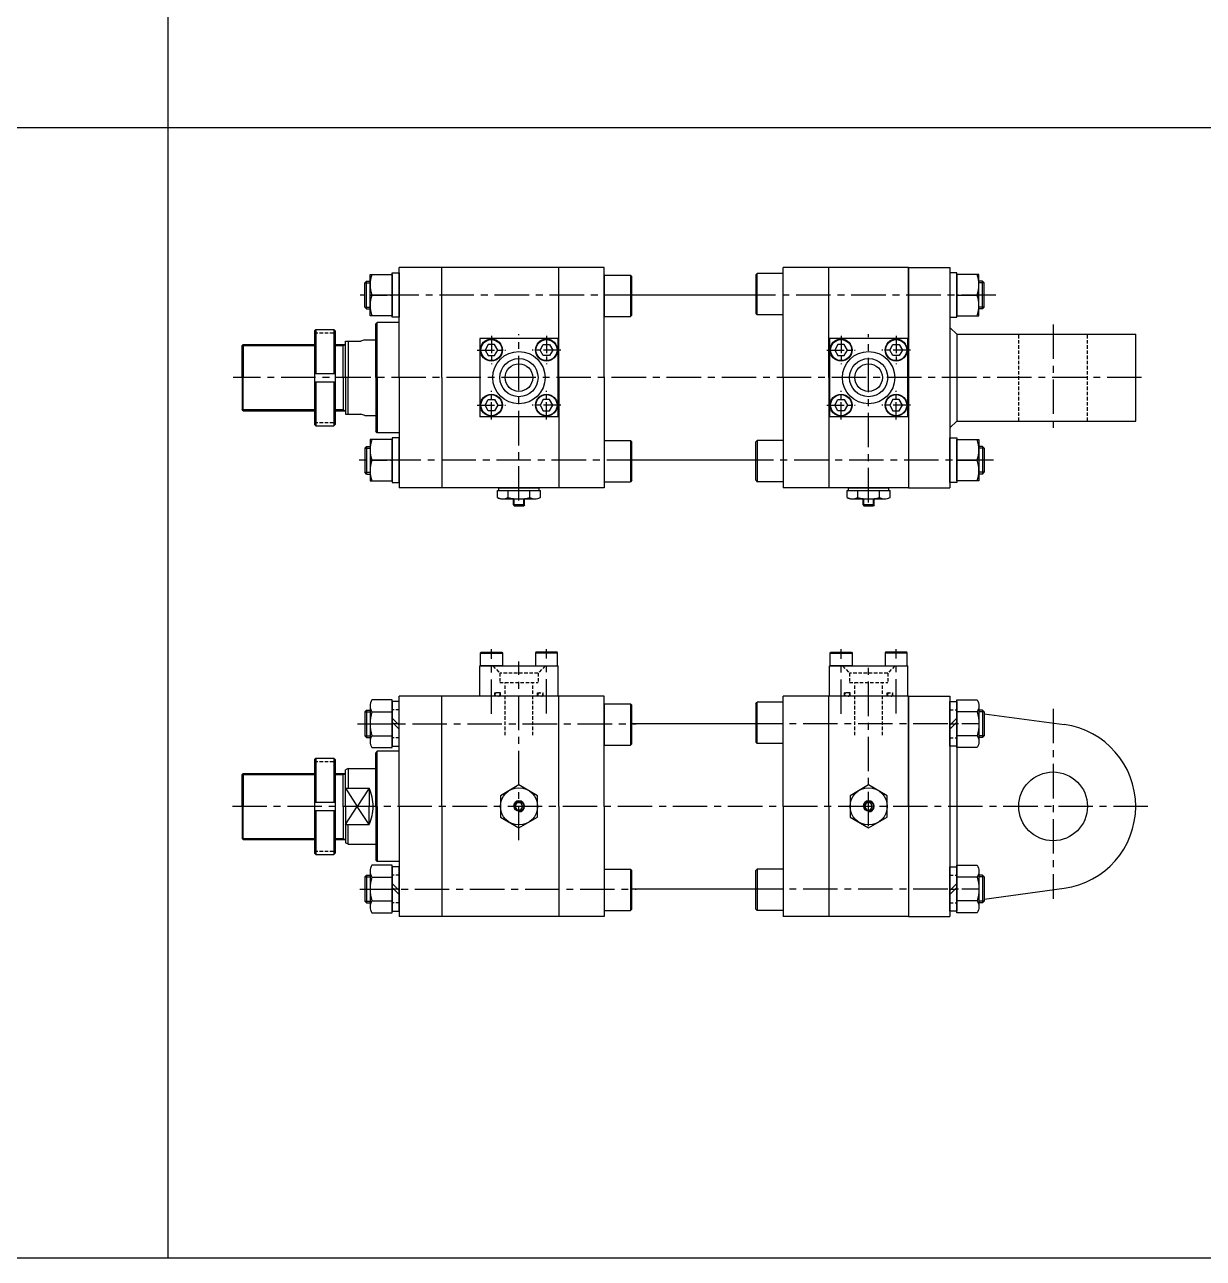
# Model space of a CAD drawing. Extents: x -819 to 10005, y 0 to 4179.
# Drawn here: x 3469 to 4326, y 2387 to 3283 of the extents above; entities that cross this region are included whole.
import ezdxf

# ---------------------------------------------------------------- set-up
doc = ezdxf.new("R2010")
doc.units = 0
doc.header["$LTSCALE"] = 10
doc.header["$MEASUREMENT"] = 0
for name, pattern in [('CENTER', [2, 1.25, -0.25, 0.25, -0.25]), ('CENTERX2', [4, 2.5, -0.5, 0.5, -0.5]), ('HIDDEN', [0.375, 0.25, -0.125])]:
    doc.linetypes.add(name, pattern=pattern)
doc.layers.get('0').update_dxf_attribs({"linetype": 'CONTINUOUS'})
doc.layers.get('DEFPOINTS').update_dxf_attribs({"linetype": 'CONTINUOUS'})
for name, color, linetype in [('CEN', 1, 'CENTERX2'), ('CENTER', 1, 'CENTER'), ('HIDDEN', 2, 'HIDDEN'), ('ML', 7, 'CONTINUOUS')]:
    doc.layers.add(name, color=color, linetype=linetype)

msp = doc.modelspace()

# ---------------------------------------------------------------- linework, layer by layer
for p, q in [((3573.73, 2387.17), (3573.73, 4179.17)), ((5627.93, 3208.17), (0, 3208.17)), ((5627.93, 2387.17), (0, 2387.17))]:
    msp.add_line(p, q)
at = {"color": 7, "linetype": 'Continuous'}
for p, q in [((3812.85, 2939.8), (3812.85, 2944.82)), ((3812.85, 2944.82), (3819.19, 2944.82)), ((3813.85, 2944.82), (3813.85, 2946.82)), ((3813.85, 2946.82), (3843.03, 2946.82)), ((3819.19, 2944.82), (3844.03, 2944.82)), ((3820.65, 2939.8), (3820.65, 2944.82)), ((3824.44, 2939.08), (3824.44, 2939.08)), ((3836.24, 2939.8), (3836.24, 2944.82)), ((3843.03, 2944.82), (3843.03, 2946.82)), ((3844.03, 2939.8), (3844.03, 2944.82)), ((4066.85, 2939.8), (4066.85, 2944.82)), ((4066.85, 2944.82), (4073.19, 2944.82)), ((4067.85, 2944.82), (4067.85, 2946.82)), ((4067.85, 2946.82), (4097.03, 2946.82)), ((4073.19, 2944.82), (4098.03, 2944.82)), ((4074.65, 2939.8), (4074.65, 2944.82)), ((4078.44, 2939.08), (4078.44, 2939.08)), ((4090.24, 2939.8), (4090.24, 2944.82)), ((4097.03, 2944.82), (4097.03, 2946.82)), ((4098.03, 2939.8), (4098.03, 2944.82)), ((3816.03, 2938.82), (3840.86, 2938.82)), ((3824.44, 2934.32), (3824.44, 2938.82)), ((3824.44, 2934.32), (3824.94, 2933.82)), ((3832.44, 2934.32), (3824.44, 2934.32)), ((3824.94, 2933.82), (3831.94, 2933.82)), ((3832.44, 2934.32), (3831.94, 2933.82)), ((3832.44, 2934.32), (3832.44, 2938.82)), ((4070.03, 2938.82), (4094.86, 2938.82)), ((4078.44, 2934.32), (4078.44, 2938.82)), ((4078.44, 2934.32), (4078.94, 2933.82)), ((4086.44, 2934.32), (4078.44, 2934.32)), ((4078.94, 2933.82), (4085.94, 2933.82)), ((4086.44, 2934.32), (4085.94, 2933.82)), ((4086.44, 2934.32), (4086.44, 2938.82))]:
    msp.add_line(p, q, dxfattribs=at)
for points in [[(3814.94, 2707.62), (3828.44, 2699.82), (3841.94, 2707.62), (3841.94, 2723.2), (3828.44, 2731), (3814.94, 2723.2)], [(4068.94, 2707.62), (4082.44, 2699.82), (4095.94, 2707.62), (4095.94, 2723.2), (4082.44, 2731), (4068.94, 2723.2)], [(3827, 2717.91), (3825.56, 2715.41), (3827, 2712.91), (3829.89, 2712.91), (3831.33, 2715.41), (3829.89, 2717.91)], [(4081, 2717.91), (4079.56, 2715.41), (4081, 2712.91), (4083.89, 2712.91), (4085.33, 2715.41), (4083.89, 2717.91)]]:
    msp.add_lwpolyline(points, close=True, dxfattribs=at)
for centre, radius in [((3828.44, 2715.41), 13.5), ((4082.44, 2715.41), 13.5), ((3828.44, 2715.41), 3.5), ((4082.44, 2715.41), 3.5)]:
    msp.add_circle(centre, radius, dxfattribs=at)
for centre, radius, start, end in [((3816.03, 2944.44), 5.62, 235.61575, 270), ((3816.75, 2947.04), 8.22, 241.70064, 298.29936), ((3828.43, 2970.17), 31.35, 255.61718, 270.01407), ((3828.45, 2970.17), 31.35, 269.98593, 284.38282), ((3840.13, 2947.04), 8.22, 241.70064, 298.29936), ((4070.03, 2944.44), 5.62, 235.61575, 270), ((4070.75, 2947.04), 8.22, 241.70064, 298.29936), ((4082.43, 2970.17), 31.35, 255.61718, 270.01407), ((4082.45, 2970.17), 31.35, 269.98593, 284.38282), ((4094.13, 2947.04), 8.22, 241.70064, 298.29936)]:
    msp.add_arc(centre, radius, start, end, dxfattribs=at)
at = {"layer": 'CEN'}
for p, q in [((3915.75, 3086.82), (3713.06, 3086.82)), ((4174.83, 3086.82), (3991.7, 3086.82)), ((4216.44, 3065.42), (4216.44, 2990.06)), ((3828.44, 2937.62), (3828.44, 3058.38)), ((4082.44, 2936.2), (4082.44, 3058.38)), ((4280.74, 3026.82), (3620.77, 3026.82)), ((3917.19, 2966.82), (3712.39, 2966.82)), ((4173.26, 2966.82), (3991.7, 2966.82)), ((3808.44, 2782.59), (3808.44, 2829.68)), ((3848.44, 2782.85), (3848.44, 2829.68)), ((4062.44, 2782.59), (4062.44, 2829.68)), ((4102.44, 2782.85), (4102.44, 2829.68)), ((3828.44, 2690.86), (3828.44, 2820.68)), ((4082.44, 2701.05), (4082.44, 2820.68)), ((4216.44, 2786.24), (4216.44, 2648.19)), ((3711.09, 2775.41), (3913.63, 2775.41)), ((4139.87, 2775.41), (3991.7, 2775.41)), ((4285.26, 2715.41), (3619.51, 2715.41)), ((3712.86, 2655.41), (3913.63, 2655.41)), ((4139.87, 2655.41), (3991.7, 2655.41))]:
    msp.add_line(p, q, dxfattribs=at)
at = {"layer": 'CENTER'}
for p, q in [((3720.25, 3086.82), (3736.43, 3086.82)), ((4162.63, 3086.82), (4146.45, 3086.82)), ((3808.44, 3057.13), (3808.44, 3036.51)), ((3848.44, 3057.13), (3848.44, 3036.51)), ((4062.44, 3057.13), (4062.44, 3036.51)), ((4102.44, 3057.13), (4102.44, 3036.51)), ((3798.13, 3046.82), (3818.75, 3046.82)), ((3858.75, 3046.82), (3838.13, 3046.82)), ((4052.13, 3046.82), (4072.75, 3046.82)), ((4112.75, 3046.82), (4092.13, 3046.82)), ((3808.44, 2996.51), (3808.44, 3017.13)), ((3848.44, 2996.51), (3848.44, 3017.13)), ((4062.44, 2996.51), (4062.44, 3017.13)), ((4102.44, 2996.51), (4102.44, 3017.13)), ((3798.13, 3006.82), (3818.75, 3006.82)), ((3858.75, 3006.82), (3838.13, 3006.82)), ((4052.13, 3006.82), (4072.75, 3006.82)), ((4112.75, 3006.82), (4092.13, 3006.82)), ((3720.25, 2966.82), (3736.43, 2966.82)), ((4162.63, 2966.82), (4146.45, 2966.82)), ((3720.25, 2775.41), (3736.43, 2775.41)), ((3741.53, 2775.41), (3736.25, 2775.41)), ((4141.35, 2775.41), (4146.63, 2775.41)), ((4162.63, 2775.41), (4146.45, 2775.41)), ((3720.25, 2655.41), (3736.43, 2655.41)), ((3741.53, 2655.41), (3736.25, 2655.41)), ((4141.35, 2655.41), (4146.63, 2655.41)), ((4162.63, 2655.41), (4146.45, 2655.41))]:
    msp.add_line(p, q, dxfattribs=at)
at = {"layer": 'DEFPOINTS', "color": 0, "linetype": 'ByBlock'}
for p in [(3720.34, 2762.91), (3702.44, 2688.91), (3720.36, 2667.91)]:
    msp.add_point(p, dxfattribs=at)
at = {"layer": 'HIDDEN'}
for p, q in [((3741.44, 2785.51), (3736.34, 2785.51)), ((4141.44, 2785.51), (4146.54, 2785.51)), ((3741.44, 2765.31), (3736.34, 2765.31)), ((4141.44, 2765.31), (4146.54, 2765.31)), ((3741.44, 2665.51), (3736.34, 2665.51)), ((4141.44, 2665.51), (4146.54, 2665.51)), ((3741.44, 2645.31), (3736.34, 2645.31)), ((4141.44, 2645.31), (4146.54, 2645.31))]:
    msp.add_line(p, q, dxfattribs=at)
at = {"layer": 'ML'}
for p, q in [((3720.34, 3071.82), (3720.34, 3101.82)), ((3720.34, 3101.82), (3736.34, 3101.82)), ((3736.34, 3070.62), (3736.34, 3103.02)), ((3736.34, 3103.02), (3741.44, 3103.02)), ((3736.34, 3101.82), (3736.34, 3071.82)), ((3741.44, 3026.82), (3741.44, 3106.82)), ((3890.44, 3106.82), (3741.44, 3106.82)), ((3741.44, 3103.02), (3741.44, 3070.62)), ((3772.44, 3026.82), (3772.44, 3106.82)), ((3857.44, 3026.82), (3857.44, 3106.82)), ((3890.44, 3026.82), (3890.44, 3106.82)), ((3890.44, 3101.24), (3890.44, 3071.24)), ((3890.44, 3101.24), (3909.44, 3101.24)), ((3909.44, 3101.24), (3909.44, 3071.24)), ((3910.44, 3100.24), (3909.44, 3101.24)), ((3910.44, 3072.24), (3910.44, 3100.24)), ((4000.44, 3101.4), (4001.44, 3102.4)), ((4000.44, 3101.4), (4000.44, 3073.4)), ((4020.44, 3102.4), (4001.44, 3102.4)), ((4001.44, 3072.4), (4001.44, 3102.4)), ((4020.44, 3026.82), (4020.44, 3106.82)), ((4111.44, 3106.82), (4020.44, 3106.82)), ((4111.44, 3106.82), (4020.44, 3106.82)), ((4053.44, 3026.82), (4053.44, 3106.82)), ((4111.44, 3026.82), (4111.44, 3106.82)), ((4111.44, 3026.82), (4111.44, 3106.82)), ((4111.44, 3106.82), (4141.44, 3106.82)), ((4111.44, 3106.82), (4111.44, 2946.82)), ((4141.44, 3106.82), (4141.44, 2946.82)), ((4141.44, 3103.02), (4141.44, 3070.62)), ((4146.54, 3103.02), (4141.44, 3103.02)), ((4146.54, 3070.62), (4146.54, 3103.02)), ((4146.54, 3101.82), (4146.54, 3071.82)), ((4162.54, 3101.82), (4146.54, 3101.82)), ((4162.54, 3071.82), (4162.54, 3101.82)), ((3717.69, 3096.82), (3716.44, 3095.57)), ((3716.44, 3078.07), (3716.44, 3095.57)), ((3717.69, 3096.82), (3720.34, 3096.82)), ((3717.69, 3076.82), (3717.69, 3096.82)), ((4165.19, 3096.82), (4162.54, 3096.82)), ((4165.19, 3076.82), (4165.19, 3096.82)), ((4165.19, 3096.82), (4166.44, 3095.57)), ((4166.44, 3078.07), (4166.44, 3095.57)), ((3736.34, 3086.82), (3721.68, 3086.82)), ((4000.44, 3086.82), (3910.44, 3086.82)), ((4146.54, 3086.82), (4161.2, 3086.82)), ((3717.69, 3076.82), (3716.44, 3078.07)), ((3717.69, 3076.82), (3720.34, 3076.82)), ((4000.44, 3073.4), (4001.44, 3072.4)), ((4165.19, 3076.82), (4162.54, 3076.82)), ((4165.19, 3076.82), (4166.44, 3078.07)), ((3736.34, 3071.82), (3720.34, 3071.82)), ((3725.44, 3066.82), (3724.44, 3065.82)), ((3724.44, 3026.82), (3724.44, 3065.82)), ((3724.44, 3026.82), (3724.44, 3065.82)), ((3725.44, 3026.82), (3725.44, 3066.82)), ((3741.44, 3066.82), (3725.44, 3066.82)), ((3725.44, 3026.82), (3725.44, 3066.82)), ((3741.44, 3070.62), (3736.34, 3070.62)), ((3890.44, 3071.24), (3909.44, 3071.24)), ((3910.44, 3072.24), (3909.44, 3071.24)), ((4020.44, 3072.4), (4001.44, 3072.4)), ((4141.44, 3070.62), (4146.54, 3070.62)), ((4146.54, 3071.82), (4162.54, 3071.82)), ((3680.91, 3061.82), (3679.91, 3060.82)), ((3679.91, 3060.82), (3679.91, 2992.82)), ((3680.91, 3061.82), (3680.91, 3029.82)), ((3680.91, 3061.82), (3693.91, 3061.82)), ((3693.91, 3061.82), (3693.91, 3029.82)), ((3693.91, 3061.82), (3694.91, 3060.82)), ((3694.91, 3060.82), (3694.91, 2992.82)), ((4141.44, 3063.32), (4146.44, 3058.32)), ((4146.44, 3058.32), (4276.44, 3058.32)), ((4146.44, 3058.32), (4146.44, 2995.32)), ((4276.44, 2995.32), (4276.44, 3058.32)), ((3628.19, 3050.82), (3627.44, 3050.07)), ((3627.44, 3026.82), (3627.44, 3050.07)), ((3628.19, 3050.82), (3628.19, 3026.82)), ((3628.19, 3050.82), (3679.91, 3050.82)), ((3694.91, 3050.82), (3702.44, 3050.82)), ((3700.75, 3026.82), (3700.75, 3050.82)), ((3702.44, 3026.82), (3702.44, 3053.32)), ((3702.44, 3053.32), (3713.54, 3053.32)), ((3704.44, 3053.32), (3704.44, 3026.82)), ((3716.55, 3054.32), (3713.54, 3053.32)), ((3716.55, 3054.32), (3724.44, 3054.32)), ((3856.94, 3055.32), (3799.94, 3055.32)), ((3799.94, 3055.32), (3799.94, 2998.32)), ((3856.94, 2998.32), (3856.94, 3055.32)), ((4110.94, 3055.32), (4053.94, 3055.32)), ((4053.94, 3055.32), (4053.94, 2998.32)), ((4110.94, 2998.32), (4110.94, 3055.32)), ((3679.91, 3029.82), (3694.91, 3029.82)), ((3627.44, 3026.82), (3627.44, 3003.57)), ((3628.19, 3002.82), (3628.19, 3026.82)), ((3679.91, 3023.82), (3694.91, 3023.82)), ((3680.91, 3023.82), (3680.91, 2991.82)), ((3693.91, 3023.82), (3693.91, 2991.82)), ((3700.75, 3026.82), (3700.75, 3002.82)), ((3702.44, 3026.82), (3702.44, 3000.32)), ((3704.44, 3000.32), (3704.44, 3026.82)), ((3724.44, 3026.82), (3724.44, 2987.82)), ((3724.44, 3026.82), (3724.44, 2987.82)), ((3725.44, 3026.82), (3725.44, 2986.82)), ((3725.44, 3026.82), (3725.44, 2986.82)), ((3741.44, 3026.82), (3741.44, 2946.82)), ((3772.44, 3026.82), (3772.44, 2946.82)), ((3857.44, 3026.82), (3857.44, 2946.82)), ((3890.44, 3026.82), (3890.44, 2946.82)), ((4020.44, 3026.82), (4020.44, 2946.82)), ((4053.44, 3026.82), (4053.44, 2946.82)), ((4111.44, 3026.82), (4111.44, 2946.82)), ((4111.44, 3026.82), (4111.44, 2946.82)), ((3628.19, 3002.82), (3627.44, 3003.57)), ((3628.19, 3002.82), (3679.91, 3002.82)), ((3694.91, 3002.82), (3702.44, 3002.82)), ((3679.91, 2992.82), (3680.91, 2991.82)), ((3694.91, 2992.82), (3693.91, 2991.82)), ((3702.44, 3000.32), (3713.54, 3000.32)), ((3716.55, 2999.32), (3713.54, 3000.32)), ((3716.55, 2999.32), (3724.44, 2999.32)), ((3716.55, 2999.32), (3724.44, 2999.32)), ((3856.94, 2998.32), (3799.94, 2998.32)), ((4110.94, 2998.32), (4053.94, 2998.32)), ((4141.44, 2990.32), (4146.44, 2995.32)), ((4146.44, 2995.32), (4276.44, 2995.32)), ((3680.91, 2991.82), (3693.91, 2991.82)), ((3725.44, 2986.82), (3724.44, 2987.82)), ((3741.44, 2986.82), (3725.44, 2986.82)), ((3717.69, 2976.82), (3716.44, 2975.57)), ((3716.44, 2975.57), (3716.44, 2958.07)), ((3717.69, 2976.82), (3720.34, 2976.82)), ((3717.69, 2976.82), (3717.69, 2956.82)), ((3720.34, 2981.82), (3720.34, 2951.82)), ((3736.34, 2981.82), (3720.34, 2981.82)), ((3736.34, 2983.02), (3736.34, 2950.62)), ((3741.44, 2983.02), (3736.34, 2983.02)), ((3736.34, 2951.82), (3736.34, 2981.82)), ((3741.44, 2950.62), (3741.44, 2983.02)), ((3890.44, 2981.24), (3890.44, 2951.24)), ((3890.44, 2981.24), (3909.44, 2981.24)), ((3909.44, 2981.24), (3909.44, 2951.24)), ((3910.44, 2980.24), (3909.44, 2981.24)), ((3910.44, 2952.24), (3910.44, 2980.24)), ((4000.44, 2980.24), (4001.44, 2981.24)), ((4000.44, 2952.24), (4000.44, 2980.24)), ((4020.44, 2981.24), (4001.44, 2981.24)), ((4001.44, 2981.24), (4001.44, 2951.24)), ((4141.44, 2983.02), (4146.54, 2983.02)), ((4141.44, 2950.62), (4141.44, 2983.02)), ((4146.54, 2983.02), (4146.54, 2950.62)), ((4146.54, 2981.82), (4162.54, 2981.82)), ((4146.54, 2951.82), (4146.54, 2981.82)), ((4162.54, 2981.82), (4162.54, 2951.82)), ((4165.19, 2976.82), (4162.54, 2976.82)), ((4165.19, 2976.82), (4166.44, 2975.57)), ((4165.19, 2976.82), (4165.19, 2956.82)), ((4166.44, 2975.57), (4166.44, 2958.07)), ((3736.34, 2966.82), (3721.68, 2966.82)), ((4000.44, 2966.82), (3910.44, 2966.82)), ((4146.54, 2966.82), (4161.2, 2966.82)), ((3717.69, 2956.82), (3716.44, 2958.07)), ((3717.69, 2956.82), (3720.34, 2956.82)), ((4165.19, 2956.82), (4162.54, 2956.82)), ((4165.19, 2956.82), (4166.44, 2958.07)), ((3720.34, 2951.82), (3736.34, 2951.82)), ((3736.34, 2950.62), (3741.44, 2950.62)), ((3890.44, 2951.24), (3909.44, 2951.24)), ((3910.44, 2952.24), (3909.44, 2951.24)), ((4000.44, 2952.24), (4001.44, 2951.24)), ((4020.44, 2951.24), (4001.44, 2951.24)), ((4146.54, 2950.62), (4141.44, 2950.62)), ((4162.54, 2951.82), (4146.54, 2951.82)), ((3890.44, 2946.82), (3741.44, 2946.82)), ((4111.44, 2946.82), (4020.44, 2946.82)), ((4111.44, 2946.82), (4141.44, 2946.82)), ((3800.44, 2826.81), (3800.79, 2827.41)), ((3800.44, 2826.81), (3816.44, 2826.81)), ((3800.44, 2817.41), (3800.44, 2826.81)), ((3800.79, 2827.41), (3816.1, 2827.41)), ((3816.1, 2827.41), (3816.44, 2826.81)), ((3816.44, 2826.81), (3816.44, 2817.41)), ((3840.79, 2827.41), (3840.44, 2826.81)), ((3856.44, 2826.81), (3840.44, 2826.81)), ((3840.44, 2826.81), (3840.44, 2817.41)), ((3856.1, 2827.41), (3840.79, 2827.41)), ((3856.44, 2826.81), (3856.1, 2827.41)), ((3856.44, 2817.41), (3856.44, 2826.81)), ((4054.44, 2826.81), (4054.79, 2827.41)), ((4054.44, 2826.81), (4070.44, 2826.81)), ((4054.44, 2817.41), (4054.44, 2826.81)), ((4054.79, 2827.41), (4070.1, 2827.41)), ((4070.1, 2827.41), (4070.44, 2826.81)), ((4070.44, 2826.81), (4070.44, 2817.41)), ((4094.79, 2827.41), (4094.44, 2826.81)), ((4110.44, 2826.81), (4094.44, 2826.81)), ((4094.44, 2826.81), (4094.44, 2817.41)), ((4110.1, 2827.41), (4094.79, 2827.41)), ((4110.44, 2826.81), (4110.1, 2827.41)), ((4110.44, 2817.41), (4110.44, 2826.81)), ((3799.94, 2817.41), (3856.94, 2817.41)), ((3799.94, 2795.41), (3799.94, 2817.41)), ((3816.44, 2817.41), (3800.44, 2817.41)), ((3856.94, 2795.41), (3856.94, 2817.41)), ((4053.94, 2817.41), (4110.94, 2817.41)), ((4053.94, 2795.41), (4053.94, 2817.41)), ((4070.44, 2817.41), (4054.44, 2817.41)), ((4110.94, 2795.41), (4110.94, 2817.41)), ((3720.34, 2788.4), (3720.34, 2762.42)), ((3741.44, 2715.41), (3741.44, 2795.41)), ((3890.44, 2795.41), (3741.44, 2795.41)), ((3772.44, 2715.41), (3772.44, 2795.41)), ((3857.44, 2715.41), (3857.44, 2795.41)), ((3890.44, 2715.41), (3890.44, 2795.41)), ((3890.44, 2789.83), (3909.44, 2789.83)), ((3890.44, 2789.83), (3890.44, 2759.83)), ((3909.44, 2789.83), (3909.44, 2759.83)), ((3910.44, 2788.83), (3909.44, 2789.83)), ((3910.44, 2760.83), (3910.44, 2788.83)), ((4000.44, 2789.99), (4001.44, 2790.99)), ((4000.44, 2789.99), (4000.44, 2761.99)), ((4020.44, 2790.99), (4001.44, 2790.99)), ((4001.44, 2760.99), (4001.44, 2790.99)), ((4111.44, 2795.41), (4020.44, 2795.41)), ((4020.44, 2715.41), (4020.44, 2795.41)), ((4111.44, 2795.41), (4020.44, 2795.41)), ((4053.44, 2715.41), (4053.44, 2795.41)), ((4111.44, 2715.41), (4111.44, 2795.41)), ((4111.44, 2715.41), (4111.44, 2795.41)), ((4111.44, 2795.41), (4141.44, 2795.41)), ((4111.44, 2795.41), (4111.44, 2635.41)), ((4141.44, 2795.41), (4141.44, 2635.41)), ((4162.54, 2788.4), (4162.54, 2762.42)), ((3717.69, 2785.41), (3716.44, 2784.16)), ((3716.44, 2784.16), (3716.44, 2766.66)), ((3717.69, 2785.41), (3717.69, 2765.41)), ((3717.69, 2785.41), (3720.34, 2785.41)), ((3721.68, 2784.07), (3736.34, 2784.07)), ((3741.44, 2774.3), (3736.34, 2779.4)), ((4141.44, 2774.3), (4146.54, 2779.4)), ((4161.2, 2784.07), (4146.54, 2784.07)), ((4165.19, 2785.41), (4162.54, 2785.41)), ((4165.19, 2785.41), (4165.19, 2765.41)), ((4165.19, 2785.41), (4166.44, 2784.16)), ((4166.44, 2784.16), (4166.44, 2766.66)), ((4166.44, 2782.71), (4224.47, 2774.87)), ((3741.44, 2771.42), (3736.34, 2776.52)), ((4000.44, 2775.41), (3910.44, 2775.41)), ((4141.44, 2771.42), (4146.54, 2776.52)), ((3717.69, 2765.41), (3716.44, 2766.66)), ((3717.69, 2765.41), (3720.34, 2765.41)), ((3721.68, 2766.75), (3736.34, 2766.75)), ((3890.44, 2759.83), (3909.44, 2759.83)), ((3910.44, 2760.83), (3909.44, 2759.83)), ((4000.44, 2761.99), (4001.44, 2760.99)), ((4020.44, 2760.99), (4001.44, 2760.99)), ((4161.2, 2766.75), (4146.54, 2766.75)), ((4165.19, 2765.41), (4162.54, 2765.41)), ((4165.19, 2765.41), (4166.44, 2766.66)), ((3725.44, 2755.41), (3724.44, 2754.41)), ((3724.44, 2715.41), (3724.44, 2754.41)), ((3741.44, 2755.41), (3725.44, 2755.41)), ((3725.44, 2715.41), (3725.44, 2755.41)), ((4146.44, 2759.21), (4146.44, 2671.61)), ((3680.91, 2750.41), (3679.91, 2749.41)), ((3679.91, 2749.41), (3679.91, 2681.41)), ((3680.91, 2750.41), (3693.91, 2750.41)), ((3680.91, 2750.41), (3680.91, 2718.41)), ((3693.91, 2750.41), (3694.91, 2749.41)), ((3693.91, 2750.41), (3693.91, 2718.41)), ((3694.91, 2749.41), (3694.91, 2681.41)), ((3704.44, 2742.91), (3702.44, 2741.91)), ((3702.44, 2715.41), (3702.44, 2741.91)), ((3704.44, 2742.91), (3704.44, 2728.54)), ((3704.44, 2742.91), (3724.44, 2742.91)), ((3628.19, 2739.41), (3627.44, 2738.66)), ((3627.44, 2715.41), (3627.44, 2738.66)), ((3628.19, 2739.41), (3679.91, 2739.41)), ((3628.19, 2739.41), (3628.19, 2715.41)), ((3694.91, 2739.41), (3702.44, 2739.41)), ((3700.75, 2715.41), (3700.75, 2739.41)), ((3702.44, 2728.54), (3719.54, 2728.54)), ((3719.54, 2728.54), (3719.54, 2715.41)), ((3627.44, 2715.41), (3627.44, 2692.16)), ((3628.19, 2691.41), (3628.19, 2715.41)), ((3679.91, 2718.41), (3694.91, 2718.41)), ((3700.75, 2715.41), (3700.75, 2691.41)), ((3702.44, 2715.41), (3702.44, 2688.91)), ((3719.54, 2702.28), (3719.54, 2715.41)), ((3724.44, 2715.41), (3724.44, 2676.41)), ((3725.44, 2715.41), (3725.44, 2675.41)), ((3741.44, 2715.41), (3741.44, 2635.41)), ((3772.44, 2715.41), (3772.44, 2635.41)), ((3857.44, 2715.41), (3857.44, 2635.41)), ((3890.44, 2715.41), (3890.44, 2635.41)), ((4020.44, 2715.41), (4020.44, 2635.41)), ((4053.44, 2715.41), (4053.44, 2635.41)), ((4111.44, 2715.41), (4111.44, 2635.41)), ((4111.44, 2715.41), (4111.44, 2635.41)), ((3679.91, 2712.41), (3694.91, 2712.41)), ((3680.91, 2712.41), (3680.91, 2680.41)), ((3693.91, 2712.41), (3693.91, 2680.41)), ((3702.44, 2702.28), (3719.54, 2702.28)), ((3704.44, 2687.91), (3704.44, 2702.28)), ((3628.19, 2691.41), (3627.44, 2692.16)), ((3628.19, 2691.41), (3679.91, 2691.41)), ((3694.91, 2691.41), (3702.44, 2691.41)), ((3704.44, 2687.91), (3702.44, 2688.91)), ((3679.91, 2681.41), (3680.91, 2680.41)), ((3680.91, 2680.41), (3693.91, 2680.41)), ((3694.91, 2681.41), (3693.91, 2680.41)), ((3704.44, 2687.91), (3724.44, 2687.91)), ((3725.44, 2675.41), (3724.44, 2676.41)), ((3741.44, 2675.41), (3725.44, 2675.41)), ((3717.69, 2665.41), (3716.44, 2664.16)), ((3716.44, 2664.16), (3716.44, 2646.66)), ((3717.69, 2665.41), (3720.34, 2665.41)), ((3717.69, 2665.41), (3717.69, 2645.41)), ((3720.34, 2668.4), (3720.34, 2642.42)), ((3721.68, 2664.07), (3736.34, 2664.07)), ((3890.44, 2669.83), (3890.44, 2639.83)), ((3890.44, 2669.83), (3909.44, 2669.83)), ((3909.44, 2669.83), (3909.44, 2639.83)), ((3910.44, 2668.83), (3909.44, 2669.83)), ((3910.44, 2640.83), (3910.44, 2668.83)), ((4000.44, 2668.83), (4001.44, 2669.83)), ((4000.44, 2640.83), (4000.44, 2668.83)), ((4020.44, 2669.83), (4001.44, 2669.83)), ((4001.44, 2669.83), (4001.44, 2639.83)), ((4161.2, 2664.07), (4146.54, 2664.07)), ((4162.54, 2668.4), (4162.54, 2642.42)), ((4165.19, 2665.41), (4162.54, 2665.41)), ((4165.19, 2665.41), (4165.19, 2645.41)), ((4165.19, 2665.41), (4166.44, 2664.16)), ((4166.44, 2664.16), (4166.44, 2646.66)), ((3741.44, 2654.3), (3736.34, 2659.4)), ((3741.44, 2651.42), (3736.34, 2656.52)), ((4000.44, 2655.41), (3910.44, 2655.41)), ((4141.44, 2654.3), (4146.54, 2659.4)), ((4141.44, 2651.42), (4146.54, 2656.52)), ((4166.44, 2648.11), (4224.47, 2655.95)), ((3717.69, 2645.41), (3716.44, 2646.66)), ((3717.69, 2645.41), (3720.34, 2645.41)), ((3721.68, 2646.75), (3736.34, 2646.75)), ((4161.2, 2646.75), (4146.54, 2646.75)), ((4165.19, 2645.41), (4162.54, 2645.41)), ((4165.19, 2645.41), (4166.44, 2646.66)), ((3890.44, 2635.41), (3741.44, 2635.41)), ((3890.44, 2639.83), (3909.44, 2639.83)), ((3910.44, 2640.83), (3909.44, 2639.83)), ((4000.44, 2640.83), (4001.44, 2639.83)), ((4020.44, 2639.83), (4001.44, 2639.83)), ((4111.44, 2635.41), (4020.44, 2635.41)), ((4111.44, 2635.41), (4141.44, 2635.41))]:
    msp.add_line(p, q, dxfattribs=at)
at = {"layer": 'ML', "color": 2}
for p, q in [((3716.44, 3095.57), (3720.34, 3095.57)), ((4166.44, 3095.57), (4162.54, 3095.57)), ((3716.44, 3078.07), (3720.34, 3078.07)), ((4166.44, 3078.07), (4162.54, 3078.07)), ((3627.44, 3050.07), (3679.91, 3050.07)), ((3694.91, 3050.07), (3700.75, 3050.07)), ((3700.75, 3050.07), (3702.07, 3050.82)), ((3627.44, 3003.57), (3679.91, 3003.57)), ((3694.91, 3003.57), (3700.75, 3003.57)), ((3700.75, 3003.57), (3702.07, 3002.82)), ((3700.75, 3003.57), (3702.07, 3002.82)), ((3716.44, 2975.57), (3720.34, 2975.57)), ((4166.44, 2975.57), (4162.54, 2975.57)), ((3716.44, 2958.07), (3720.34, 2958.07)), ((4166.44, 2958.07), (4162.54, 2958.07)), ((3824.94, 2939.02), (3824.94, 2939.02)), ((4078.94, 2939.02), (4078.94, 2939.02)), ((3824.94, 2933.82), (3824.94, 2938.82)), ((3831.94, 2933.82), (3831.94, 2938.82)), ((4078.94, 2933.82), (4078.94, 2938.82)), ((4085.94, 2933.82), (4085.94, 2938.82)), ((3716.44, 2784.16), (3720.34, 2784.16)), ((4166.44, 2784.16), (4162.54, 2784.16)), ((3716.44, 2766.66), (3720.34, 2766.66)), ((4166.44, 2766.66), (4162.54, 2766.66)), ((3627.44, 2738.66), (3679.91, 2738.66)), ((3694.91, 2738.66), (3700.75, 2738.66)), ((3700.75, 2738.66), (3702.07, 2739.41)), ((3702.44, 2728.54), (3710.99, 2715.41)), ((3719.54, 2728.54), (3710.99, 2715.41)), ((3702.44, 2702.28), (3710.99, 2715.41)), ((3719.54, 2702.28), (3710.99, 2715.41)), ((3627.44, 2692.16), (3679.91, 2692.16)), ((3694.91, 2692.16), (3700.75, 2692.16)), ((3700.75, 2692.16), (3702.07, 2691.41)), ((3716.44, 2664.16), (3720.34, 2664.16)), ((4166.44, 2664.16), (4162.54, 2664.16)), ((3716.44, 2646.66), (3720.34, 2646.66)), ((4166.44, 2646.66), (4162.54, 2646.66))]:
    msp.add_line(p, q, dxfattribs=at)
at = {"layer": 'ML', "color": 2, "linetype": 'HIDDEN'}
for p, q in [((3679.91, 3059.32), (3694.91, 3059.32)), ((4191.44, 2995.32), (4191.44, 3058.32)), ((4241.44, 2995.32), (4241.44, 3058.32)), ((3679.91, 2994.32), (3694.91, 2994.32)), ((3809.44, 2817.41), (3814.59, 2812.26)), ((3847.44, 2817.41), (3842.29, 2812.26)), ((4063.44, 2817.41), (4068.59, 2812.26)), ((4101.44, 2817.41), (4096.29, 2812.26)), ((3842.29, 2812.26), (3814.59, 2812.26)), ((3814.59, 2812.26), (3814.59, 2805.41)), ((3814.59, 2805.41), (3842.29, 2805.41)), ((3818.44, 2767.08), (3818.44, 2805.41)), ((3838.44, 2767.08), (3838.44, 2805.41)), ((3842.29, 2812.26), (3842.29, 2805.41)), ((4096.29, 2812.26), (4068.59, 2812.26)), ((4068.59, 2812.26), (4068.59, 2805.41)), ((4068.59, 2805.41), (4096.29, 2805.41)), ((4072.44, 2767.08), (4072.44, 2805.41)), ((4092.44, 2767.08), (4092.44, 2805.41)), ((4096.29, 2812.26), (4096.29, 2805.41)), ((3810.94, 2795.41), (3810.94, 2797.81)), ((3814.94, 2797.81), (3810.94, 2797.81)), ((3814.94, 2795.41), (3814.94, 2797.81)), ((3841.94, 2795.41), (3841.94, 2797.81)), ((3841.94, 2797.81), (3845.94, 2797.81)), ((3845.94, 2795.41), (3845.94, 2797.81)), ((4064.94, 2795.41), (4064.94, 2797.81)), ((4068.94, 2797.81), (4064.94, 2797.81)), ((4068.94, 2795.41), (4068.94, 2797.81)), ((4095.94, 2795.41), (4095.94, 2797.81)), ((4095.94, 2797.81), (4099.94, 2797.81)), ((4099.94, 2795.41), (4099.94, 2797.81)), ((3679.91, 2747.91), (3694.91, 2747.91)), ((3679.91, 2682.91), (3694.91, 2682.91))]:
    msp.add_line(p, q, dxfattribs=at)
at = {"layer": 'ML'}
for points in [[(3806.13, 3042.82), (3810.75, 3042.82), (3813.06, 3046.82), (3810.75, 3050.82), (3806.13, 3050.82), (3803.82, 3046.82), (3806.13, 3042.82)], [(3850.75, 3042.82), (3846.13, 3042.82), (3843.82, 3046.82), (3846.13, 3050.82), (3850.75, 3050.82), (3853.06, 3046.82), (3850.75, 3042.82)], [(4060.13, 3042.82), (4064.75, 3042.82), (4067.06, 3046.82), (4064.75, 3050.82), (4060.13, 3050.82), (4057.82, 3046.82), (4060.13, 3042.82)], [(4104.75, 3042.82), (4100.13, 3042.82), (4097.82, 3046.82), (4100.13, 3050.82), (4104.75, 3050.82), (4107.06, 3046.82), (4104.75, 3042.82)], [(3806.13, 3010.82), (3810.75, 3010.82), (3813.06, 3006.82), (3810.75, 3002.82), (3806.13, 3002.82), (3803.82, 3006.82), (3806.13, 3010.82)], [(3850.75, 3010.82), (3846.13, 3010.82), (3843.82, 3006.82), (3846.13, 3002.82), (3850.75, 3002.82), (3853.06, 3006.82), (3850.75, 3010.82)], [(4060.13, 3010.82), (4064.75, 3010.82), (4067.06, 3006.82), (4064.75, 3002.82), (4060.13, 3002.82), (4057.82, 3006.82), (4060.13, 3010.82)], [(4104.75, 3010.82), (4100.13, 3010.82), (4097.82, 3006.82), (4100.13, 3002.82), (4104.75, 3002.82), (4107.06, 3006.82), (4104.75, 3010.82)], [(3741.44, 2791.61), (3736.34, 2791.61), (3736.34, 2759.21), (3741.44, 2759.21), (3741.44, 2791.61)], [(4141.44, 2791.61), (4146.54, 2791.61), (4146.54, 2759.21), (4141.44, 2759.21), (4141.44, 2791.61)], [(3741.44, 2671.61), (3736.34, 2671.61), (3736.34, 2639.21), (3741.44, 2639.21), (3741.44, 2671.61)], [(4141.44, 2671.61), (4146.54, 2671.61), (4146.54, 2639.21), (4141.44, 2639.21), (4141.44, 2671.61)]]:
    msp.add_lwpolyline(points, dxfattribs=at)
for points in [[(3736.34, 2792.73), (3721.68, 2792.73, 0.309401), (3721.68, 2784.07, 0.154701), (3721.68, 2766.75, 0.309401), (3721.68, 2758.09), (3736.34, 2758.09), (3736.34, 2792.73)], [(4146.54, 2792.73), (4161.2, 2792.73, -0.309401), (4161.2, 2784.07, -0.154701), (4161.2, 2766.75, -0.309401), (4161.2, 2758.09), (4146.54, 2758.09), (4146.54, 2792.73)], [(3736.34, 2672.73), (3721.68, 2672.73, 0.309401), (3721.68, 2664.07, 0.154701), (3721.68, 2646.75, 0.309401), (3721.68, 2638.09), (3736.34, 2638.09), (3736.34, 2672.73)], [(4146.54, 2672.73), (4161.2, 2672.73, -0.309401), (4161.2, 2664.07, -0.154701), (4161.2, 2646.75, -0.309401), (4161.2, 2638.09), (4146.54, 2638.09), (4146.54, 2672.73)]]:
    msp.add_lwpolyline(points, format="xyb", dxfattribs=at)
for centre, radius in [((3808.44, 3046.82), 8), ((3808.44, 3046.82), 7.65), ((3848.44, 3046.82), 8), ((3848.44, 3046.82), 7.65), ((4062.44, 3046.82), 8), ((4062.44, 3046.82), 7.65), ((4102.44, 3046.82), 8), ((4102.44, 3046.82), 7.65), ((3828.44, 3026.82), 19), ((3828.44, 3026.82), 13.85), ((4082.44, 3026.82), 19), ((4082.44, 3026.82), 13.85), ((3828.44, 3026.82), 10), ((4082.44, 3026.82), 10), ((3808.44, 3006.82), 8), ((3808.44, 3006.82), 7.65), ((3848.44, 3006.82), 8), ((3848.44, 3006.82), 7.65), ((4062.44, 3006.82), 8), ((4062.44, 3006.82), 7.65), ((4102.44, 3006.82), 8), ((4102.44, 3006.82), 7.65), ((4216.44, 2715.41), 25)]:
    msp.add_circle(centre, radius, dxfattribs=at)
for centre, radius, start, end in [((3742.01, 3094.32), 21.66, 159.74384, 200.25616), ((4140.88, 3094.32), 21.66, 339.74384, 20.25616), ((3742.01, 3079.32), 21.66, 159.74384, 200.25616), ((4140.88, 3079.32), 21.66, 339.74384, 20.25616), ((3742.01, 2974.32), 21.66, 159.74384, 200.25616), ((4140.88, 2974.32), 21.66, 339.74384, 20.25616), ((3742.01, 2959.32), 21.66, 159.74384, 200.25616), ((4140.88, 2959.32), 21.66, 339.74384, 20.25616), ((4216.44, 2715.41), 60, 277.69257, 82.30743), ((3692.35, 2715.41), 30.2, 0, 25.76648), ((3692.35, 2715.41), 30.2, 334.23352, 0)]:
    msp.add_arc(centre, radius, start, end, dxfattribs=at)
at = {"layer": 'ML', "color": 2, "linetype": 'HIDDEN'}
for centre, start, end in [((3812.17, 2796.61), 90, 270), ((3813.51, 2796.61), 270, 90), ((3843.37, 2796.61), 90, 270), ((3844.71, 2796.61), 270, 90), ((4066.17, 2796.61), 90, 270), ((4067.51, 2796.61), 270, 90), ((4097.37, 2796.61), 90, 270), ((4098.71, 2796.61), 270, 90)]:
    msp.add_arc(centre, 1.2, start, end, dxfattribs=at)
at = {"layer": 'ML', "color": 2}
for centre in [(3828.44, 2715.41), (4082.44, 2715.41)]:
    msp.add_arc(centre, 4, 270, 180, dxfattribs=at)

doc.saveas('drawing.dxf')
